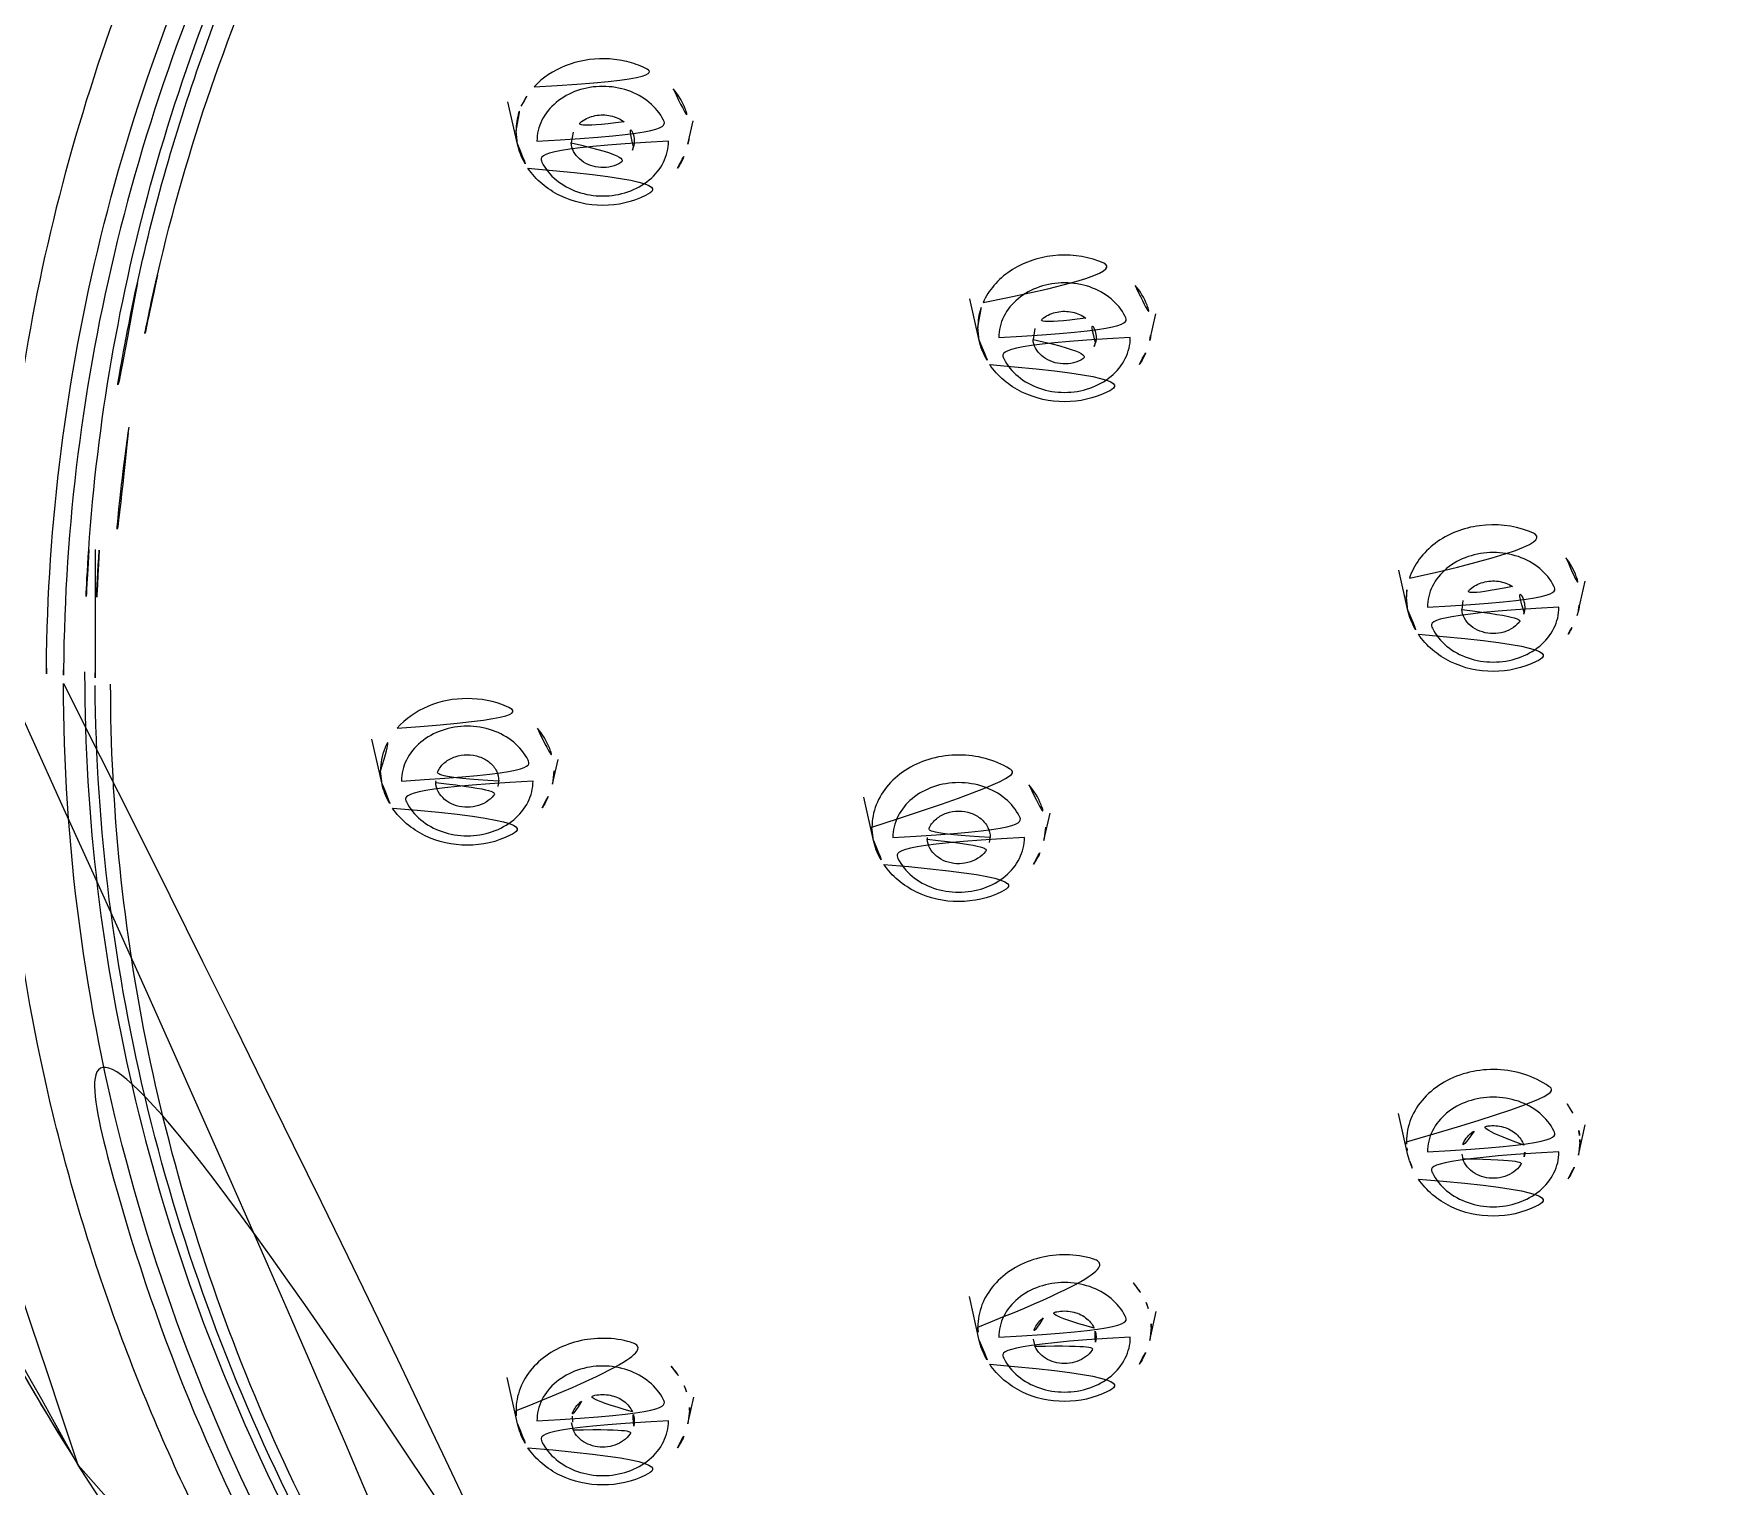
# Model space of a CAD drawing. Extents: x 16296660632 to 16296678915, y -37409619871 to -37409615350.
# Drawn here: x 16296676207.18 to 16296676230.99, y -37409617199.8 to -37409617179.1 of the extents above; entities that cross this region are included whole.
import ezdxf

# ---------------------------------------------------------------- set-up
doc = ezdxf.new("R2010")
doc.units = 0
doc.header["$LTSCALE"] = 10
doc.header["$MEASUREMENT"] = 0
doc.layers.get('0').update_dxf_attribs({"linetype": 'CONTINUOUS'})

msp = doc.modelspace()

# ---------------------------------------------------------------- linework, layer by layer
at = {"ltscale": 0.5}
for p, q in [((16296676214.07934, -37409617180.680344), (16296676213.94281, -37409617180.074883)), ((16296676214.07934, -37409617180.680344), (16296676214.05814, -37409617180.490639)), ((16296676216.506941, -37409617180.680344), (16296676216.58252, -37409617180.345177)), ((16296676214.870319, -37409617180.508369), (16296676214.84392, -37409617180.658684)), ((16296676215.716, -37409617180.764717), (16296676215.732121, -37409617180.717216)), ((16296676215.728451, -37409617180.716278), (16296676215.716009, -37409617180.764717)), ((16296676220.65719, -37409617183.477051), (16296676220.52331, -37409617182.883369)), ((16296676223.084789, -37409617183.477043), (16296676223.17108, -37409617183.094383)), ((16296676220.65719, -37409617183.477051), (16296676220.635981, -37409617183.287338)), ((16296676221.44817, -37409617183.305069), (16296676221.42214, -37409617183.460007)), ((16296676222.30669, -37409617183.50782), (16296676222.29385, -37409617183.561417)), ((16296676222.29385, -37409617183.561417), (16296676222.31126, -37409617183.508911)), ((16296676208.53421, -37409617184.790581), (16296676208.546009, -37409617184.707458)), ((16296676208.063299, -37409617186.452042), (16296676208.063299, -37409617188.209297)), ((16296676226.76284, -37409617187.317627), (16296676226.633659, -37409617186.744797)), ((16296676229.190439, -37409617187.317627), (16296676229.284491, -37409617186.900574)), ((16296676226.76284, -37409617187.317627), (16296676226.74164, -37409617187.12793)), ((16296676227.542, -37409617187.176826), (16296676227.528219, -37409617187.304527)), ((16296676228.417259, -37409617187.34436), (16296676228.41131, -37409617187.370842)), ((16296676228.41131, -37409617187.370842), (16296676228.418171, -37409617187.344559)), ((16296676229.190439, -37409617187.317627), (16296676229.169559, -37409617187.394051)), ((16296676207.9133, -37409617188.192673), (16296676207.913321, -37409617188.223221)), ((16296676212.1495, -37409617189.791901), (16296676212.005341, -37409617189.152588)), ((16296676214.577101, -37409617189.791901), (16296676214.656561, -37409617189.439552)), ((16296676212.1495, -37409617189.791901), (16296676212.1283, -37409617189.602203)), ((16296676212.9133, -37409617189.748047), (16296676212.91424, -37409617189.767807)), ((16296676213.80302, -37409617189.826538), (16296676213.813299, -37409617189.748138)), ((16296676214.59831, -37409617189.602203), (16296676214.577101, -37409617189.791901)), ((16296676219.1495, -37409617190.595451), (16296676219.01041, -37409617189.978622)), ((16296676221.577101, -37409617190.595444), (16296676221.66501, -37409617190.20562)), ((16296676219.1495, -37409617190.595451), (16296676219.1283, -37409617190.405739)), ((16296676221.59831, -37409617190.405739), (16296676221.577101, -37409617190.595444)), ((16296676219.913309, -37409617190.55159), (16296676219.91464, -37409617190.576286)), ((16296676220.804199, -37409617190.625267), (16296676220.813299, -37409617190.551689)), ((16296676226.76284, -37409617195.074562), (16296676226.62986, -37409617194.484871)), ((16296676229.190439, -37409617195.074562), (16296676229.28788, -37409617194.642448)), ((16296676229.211651, -37409617194.884857), (16296676229.190439, -37409617195.074562)), ((16296676226.78372, -37409617195.150963), (16296676226.76284, -37409617195.074562)), ((16296676227.52862, -37409617195.062424), (16296676227.541941, -37409617195.12767)), ((16296676220.65719, -37409617197.713852), (16296676220.51615, -37409617197.088387)), ((16296676223.084789, -37409617197.713837), (16296676223.1772, -37409617197.304047)), ((16296676223.105989, -37409617197.524139), (16296676223.084789, -37409617197.713837)), ((16296676221.4223, -37409617197.696701), (16296676221.44809, -37409617197.798126)), ((16296676214.07934, -37409617198.90345), (16296676213.93054, -37409617198.243591)), ((16296676216.506941, -37409617198.90345), (16296676216.592621, -37409617198.523483)), ((16296676214.858459, -37409617198.792519), (16296676214.86376, -37409617198.880363)), ((16296676216.528139, -37409617198.713753), (16296676216.506941, -37409617198.90345)), ((16296676214.844061, -37409617198.881554), (16296676214.870239, -37409617198.987732))]:
    msp.add_line(p, q, dxfattribs=at)
for centre, radius, start, end in [((16296676215.66309, -37409617180.48999), 0.865056, 347.288199, 359.9567239), ((16296676234.594709, -37409617188.457176), 26.317201, 167.0205449, 171.8086805), ((16296676234.135201, -37409617188.225708), 26.072449, 167.6553946, 176.1166041), ((16296676222.24094, -37409617183.28669), 0.865056, 347.288199, 359.9567239), ((16296676234.09281, -37409617188.374619), 25.808672, 172.0175235, 179.9890717), ((16296676233.772619, -37409617188.194099), 25.859317, 176.1306269, 179.9969401), ((16296676233.92943, -37409617188.210518), 25.866124, 176.1192357, 179.9973772), ((16296676228.346661, -37409617187.127289), 0.864986, 347.287298, 359.9571611), ((16296676233.59683, -37409617188.358887), 26.227226, 179.5230835, 180), ((16296676233.66914, -37409617188.358887), 26.055836, 179.5724805, 180), ((16296676233.912701, -37409617188.209297), 25.849396, 180, 180.3982308), ((16296676228.3351, -37409617194.887703), 0.876732, 6.0528565, 17.8642432), ((16296676227.59972, -37409617194.884781), 0.858089, 180.0048085, 185.9992245), ((16296676227.609011, -37409617194.883629), 0.867442, 186.0110995, 192.7153807), ((16296676228.353559, -37409617194.884933), 0.858089, 0.0048085, 5.9992245), ((16296676221.50104, -37409617197.523491), 0.865056, 180.0432761, 192.7122275), ((16296676222.24625, -37409617197.524307), 0.859744, 0.0118026, 7.9921823), ((16296676214.923189, -37409617198.713097), 0.865056, 180.0432761, 192.7122275), ((16296676215.6684, -37409617198.713921), 0.859744, 0.0118026, 7.9921823)]:
    msp.add_arc(centre, radius, start, end, dxfattribs=at)
for points, knots in [([(16296676202.86375, -37409617182.982353), (16296676202.855801, -37409617181.531189), (16296676203.053761, -37409617178.614891), (16296676203.986851, -37409617174.313812), (16296676205.54063, -37409617170.143913), (16296676208.427919, -37409617164.800774), (16296676213.495041, -37409617158.758499), (16296676218.64402, -37409617155.025009), (16296676221.43642, -37409617153.434769)], [0, 0, 0, 0, 0.119138076, 0.238960869, 0.36013133, 0.483215396, 0.736183404, 1, 1, 1, 1]), ([(16296676202.908369, -37409617182.982933), (16296676202.908369, -37409617181.544609), (16296676203.121269, -37409617178.654137), (16296676204.072149, -37409617174.392937), (16296676205.640841, -37409617170.261452), (16296676208.54664, -37409617164.962227), (16296676213.636101, -37409617158.968842), (16296676218.794201, -37409617155.272903), (16296676221.591999, -37409617153.69886)], [0, 0, 0, 0, 0.118642455, 0.238062613, 0.358949549, 0.48192182, 0.735201088, 1, 1, 1, 1]), ([(16296676237.96497, -37409617156.541893), (16296676235.80192, -37409617156.892929), (16296676231.55827, -37409617157.898979), (16296676225.558359, -37409617160.306122), (16296676220.13382, -37409617163.535683), (16296676215.445761, -37409617167.496277), (16296676211.634781, -37409617172.076401), (16296676208.8197, -37409617177.145576), (16296676207.09164, -37409617182.550636), (16296676206.702221, -37409617186.283577), (16296676206.702221, -37409617188.132652)], [0, 0, 0, 0, 0.136203862, 0.269935676, 0.400346432, 0.52691745, 0.649567624, 0.768672492, 0.885070792, 1, 1, 1, 1]), ([(16296676207.37051, -37409617188.140663), (16296676207.38768, -37409617186.07782), (16296676207.917589, -37409617181.906067), (16296676210.154881, -37409617175.941498), (16296676213.736549, -37409617170.468239), (16296676218.514009, -37409617165.695297), (16296676224.2983, -37409617161.793961), (16296676230.86879, -37409617158.903801), (16296676237.978769, -37409617157.127457), (16296676245.363279, -37409617156.528229), (16296676252.747761, -37409617157.127449), (16296676259.857679, -37409617158.903763), (16296676266.428089, -37409617161.793854), (16296676272.212339, -37409617165.695084), (16296676276.989799, -37409617170.467934), (16296676280.571541, -37409617175.941116), (16296676282.808929, -37409617181.905701), (16296676283.338909, -37409617186.077477), (16296676283.356091, -37409617188.14035)], [0, 0, 0, 0, 0.056786236, 0.114515232, 0.173930077, 0.235460743, 0.29919542, 0.364895673, 0.432059396, 0.500001234, 0.567942837, 0.635105872, 0.700805174, 0.764538933, 0.826068993, 0.885483689, 0.943212958, 1, 1, 1, 1]), ([(16296676283.112579, -37409617188.164673), (16296676283.0973, -37409617186.114166), (16296676282.573919, -37409617181.967018), (16296676280.35409, -37409617176.036781), (16296676276.796921, -37409617170.594566), (16296676272.05015, -37409617165.848427), (16296676266.30171, -37409617161.968811), (16296676259.771099, -37409617159.094673), (16296676252.703739, -37409617157.328133), (16296676245.363251, -37409617156.732208), (16296676238.022779, -37409617157.328163), (16296676230.95549, -37409617159.094673), (16296676224.424971, -37409617161.968781), (16296676218.6766, -37409617165.84832), (16296676213.92985, -37409617170.594391), (16296676210.372629, -37409617176.036552), (16296676208.15274, -37409617181.966797), (16296676207.62933, -37409617186.113983), (16296676207.614031, -37409617188.164513)], [0, 0, 0, 0, 0.056786756, 0.114514246, 0.173926764, 0.235455537, 0.299189585, 0.364890721, 0.432056613, 0.500001345, 0.567945833, 0.635111014, 0.700811163, 0.764544253, 0.826072378, 0.885484714, 0.943212453, 1, 1, 1, 1]), ([(16296676207.97225, -37409617186.449142), (16296676208.09432, -37409617184.643204), (16296676208.726151, -37409617181.015938), (16296676210.785891, -37409617175.833633), (16296676213.891371, -37409617171.033852), (16296676217.94347, -37409617166.762672), (16296676222.815769, -37409617163.144051), (16296676228.36087, -37409617160.283089), (16296676234.410641, -37409617158.262512), (16296676238.64419, -37409617157.517967), (16296676240.789761, -37409617157.298424)], [0, 0, 0, 0, 0.114111469, 0.230150155, 0.34931773, 0.472314203, 0.599349345, 0.730149057, 0.864030476, 1, 1, 1, 1]), ([(16296676208.949909, -37409617182.546257), (16296676209.36585, -37409617180.744057), (16296676210.284491, -37409617178.080177), (16296676212.03031, -37409617174.75943), (16296676214.146231, -37409617171.532272), (16296676217.43638, -37409617167.818466), (16296676222.214069, -37409617164.049751), (16296676227.705709, -37409617161.04277), (16296676233.739429, -37409617158.88752), (16296676240.12978, -37409617157.647438), (16296676246.680571, -37409617157.359444), (16296676253.191, -37409617158.031967), (16296676259.46142, -37409617159.645233), (16296676265.29921, -37409617162.151283), (16296676270.524151, -37409617165.476112), (16296676274.972969, -37409617169.521118), (16296676278.503691, -37409617174.166451), (16296676280.99889, -37409617179.267403), (16296676281.92116, -37409617182.896217), (16296676282.181589, -37409617184.714279)], [0, 0, 0, 0, 0.057027706, 0.086079982, 0.115549992, 0.175835778, 0.238110611, 0.302278569, 0.368027945, 0.434879291, 0.502242019, 0.569475352, 0.635951039, 0.701115807, 0.764550941, 0.82602715, 0.885548099, 0.943372231, 1, 1, 1, 1]), ([(16296676208.66556, -37409617182.651649), (16296676208.92029, -37409617181.485931), (16296676209.593639, -37409617179.170677), (16296676211.0632, -37409617175.837547), (16296676212.97858, -37409617172.66655), (16296676216.12051, -37409617168.673508), (16296676221.051649, -37409617164.304138), (16296676225.699329, -37409617161.720863), (16296676228.16717, -37409617160.653488)], [0, 0, 0, 0, 0.117427827, 0.23645189, 0.357531555, 0.481006703, 0.735392401, 1, 1, 1, 1]), ([(16296676214.316999, -37409617179.860786), (16296676214.438259, -37409617179.730461), (16296676214.757509, -37409617179.523369), (16296676215.22423, -37409617179.442917), (16296676215.601601, -37409617179.485672), (16296676215.95159, -37409617179.596626), (16296676216.182671, -37409617179.758629), (16296676216.29788, -37409617179.892776)], [0, 0, 0, 0, 0.243063502, 0.500530753, 0.630674397, 0.758555613, 1, 1, 1, 1]), ([(16296676214.13262, -37409617180.138992), (16296676214.14357, -37409617180.113937), (16296676214.192841, -37409617180.013771), (16296676214.25964, -37409617179.922447), (16296676214.316999, -37409617179.860786)], [0, 0, 0, 0, 0.245093836, 1, 1, 1, 1]), ([(16296676214.3559, -37409617180.636589), (16296676214.3559, -37409617180.534233), (16296676214.40844, -37409617180.320976), (16296676214.62298, -37409617180.062851), (16296676214.93309, -37409617179.894814), (16296676215.29311, -37409617179.836678), (16296676215.653139, -37409617179.894791), (16296676215.96327, -37409617180.06282), (16296676216.17783, -37409617180.320953), (16296676216.230379, -37409617180.534233), (16296676216.230379, -37409617180.636589)], [0, 0, 0, 0, 0.114312006, 0.235129985, 0.364650407, 0.499988885, 0.63532732, 0.764854047, 0.885682873, 1, 1, 1, 1]), ([(16296676216.29788, -37409617179.892776), (16296676216.3699, -37409617179.976631), (16296676216.48637, -37409617180.165398), (16296676216.528151, -37409617180.384171), (16296676216.528151, -37409617180.490639)], [0, 0, 0, 0, 0.50936431, 1, 1, 1, 1]), ([(16296676214.05814, -37409617180.490639), (16296676214.05814, -37409617180.400833), (16296676214.077641, -37409617180.279427), (16296676214.120399, -37409617180.166924), (16296676214.13262, -37409617180.138992)], [0, 0, 0, 0, 0.746546041, 1, 1, 1, 1]), ([(16296676215.598339, -37409617180.361313), (16296676215.54253, -37409617180.31842), (16296676215.406139, -37409617180.258614), (16296676215.186859, -37409617180.257767), (16296676214.98855, -37409617180.34005), (16296676214.8965, -37409617180.448982), (16296676214.870319, -37409617180.508369)], [0, 0, 0, 0, 0.252454524, 0.514282014, 0.767261726, 1, 1, 1, 1]), ([(16296676215.73245, -37409617180.717293), (16296676215.748871, -37409617180.654999), (16296676215.74144, -37409617180.512283), (16296676215.652491, -37409617180.402924), (16296676215.598339, -37409617180.361313)], [0, 0, 0, 0, 0.485402091, 1, 1, 1, 1]), ([(16296676214.07934, -37409617180.680344), (16296676214.099831, -37409617180.77121), (16296676214.145559, -37409617180.889572), (16296676214.210739, -37409617180.99585), (16296676214.22839, -37409617181.021919)], [0, 0, 0, 0, 0.747376417, 1, 1, 1, 1]), ([(16296676216.230379, -37409617180.636589), (16296676216.230379, -37409617180.738937), (16296676216.177839, -37409617180.952202), (16296676215.963301, -37409617181.210327), (16296676215.653191, -37409617181.378357), (16296676215.293171, -37409617181.436501), (16296676214.933149, -37409617181.378387), (16296676214.623011, -37409617181.21035), (16296676214.408449, -37409617180.952217), (16296676214.3559, -37409617180.738953), (16296676214.3559, -37409617180.636589)], [0, 0, 0, 0, 0.114312006, 0.235129985, 0.364650407, 0.499988885, 0.63532732, 0.764854047, 0.885682873, 1, 1, 1, 1]), ([(16296676214.843929, -37409617180.658684), (16296676214.846939, -37409617180.701523), (16296676214.872181, -37409617180.788887), (16296676214.98922, -37409617180.936943), (16296676215.181311, -37409617181.016113), (16296676215.38117, -37409617181.010902), (16296676215.56605, -37409617180.954323), (16296676215.679581, -37409617180.848022), (16296676215.716, -37409617180.764717)], [0, 0, 0, 0, 0.113901522, 0.23357608, 0.491067145, 0.626318698, 0.758861163, 1, 1, 1, 1]), ([(16296676216.35961, -37409617181.019363), (16296676216.377041, -37409617180.993446), (16296676216.44141, -37409617180.887894), (16296676216.48662, -37409617180.77047), (16296676216.506941, -37409617180.680344)], [0, 0, 0, 0, 0.252596276, 1, 1, 1, 1]), ([(16296676214.22839, -37409617181.021919), (16296676214.340481, -37409617181.187508), (16296676214.672359, -37409617181.461723), (16296676215.29488, -37409617181.596443), (16296676215.917009, -37409617181.460274), (16296676216.24806, -37409617181.185211), (16296676216.35961, -37409617181.019363)], [0, 0, 0, 0, 0.244705046, 0.500077808, 0.755397943, 1, 1, 1, 1]), ([(16296676220.710461, -37409617182.935692), (16296676220.749359, -37409617182.846718), (16296676220.858829, -37409617182.676208), (16296676221.09219, -37409617182.473183), (16296676221.38092, -37409617182.329979), (16296676221.810141, -37409617182.231728), (16296676222.362961, -37409617182.289574), (16296676222.74085, -37409617182.532433), (16296676222.875731, -37409617182.689484)], [0, 0, 0, 0, 0.115158324, 0.236123436, 0.362719445, 0.493393176, 0.754498787, 1, 1, 1, 1]), ([(16296676220.93375, -37409617183.433289), (16296676220.93375, -37409617183.33094), (16296676220.98629, -37409617183.117683), (16296676221.20083, -37409617182.85955), (16296676221.510941, -37409617182.691513), (16296676221.87096, -37409617182.633377), (16296676222.230989, -37409617182.69149), (16296676222.541121, -37409617182.859528), (16296676222.75568, -37409617183.117653), (16296676222.808229, -37409617183.330933), (16296676222.808229, -37409617183.433289)], [0, 0, 0, 0, 0.114312006, 0.235129985, 0.364650407, 0.499988885, 0.63532732, 0.764854047, 0.885682873, 1, 1, 1, 1]), ([(16296676222.875731, -37409617182.689484), (16296676222.94775, -37409617182.773331), (16296676223.06422, -37409617182.962097), (16296676223.106001, -37409617183.18087), (16296676223.106001, -37409617183.287338)], [0, 0, 0, 0, 0.50936431, 1, 1, 1, 1]), ([(16296676220.635981, -37409617183.287338), (16296676220.635981, -37409617183.197533), (16296676220.655491, -37409617183.076134), (16296676220.69825, -37409617182.963631), (16296676220.710461, -37409617182.935692)], [0, 0, 0, 0, 0.746546041, 1, 1, 1, 1]), ([(16296676222.176189, -37409617183.15802), (16296676222.12038, -37409617183.11512), (16296676221.98399, -37409617183.055313), (16296676221.764709, -37409617183.054466), (16296676221.566389, -37409617183.136757), (16296676221.47434, -37409617183.245689), (16296676221.44817, -37409617183.305069)], [0, 0, 0, 0, 0.252454557, 0.514282185, 0.767261674, 1, 1, 1, 1]), ([(16296676222.311581, -37409617183.508972), (16296676222.32682, -37409617183.44722), (16296676222.317659, -37409617183.306648), (16296676222.229679, -37409617183.19912), (16296676222.176189, -37409617183.15802)], [0, 0, 0, 0, 0.485304199, 1, 1, 1, 1]), ([(16296676220.65719, -37409617183.477051), (16296676220.677679, -37409617183.567909), (16296676220.72341, -37409617183.686272), (16296676220.788589, -37409617183.792549), (16296676220.80624, -37409617183.818619)], [0, 0, 0, 0, 0.747376417, 1, 1, 1, 1]), ([(16296676222.808229, -37409617183.433289), (16296676222.808229, -37409617183.535637), (16296676222.75569, -37409617183.748901), (16296676222.541149, -37409617184.007027), (16296676222.231039, -37409617184.175072), (16296676221.871019, -37409617184.2332), (16296676221.51099, -37409617184.175087), (16296676221.200859, -37409617184.00705), (16296676220.9863, -37409617183.748917), (16296676220.93375, -37409617183.535637), (16296676220.93375, -37409617183.433289)], [0, 0, 0, 0, 0.114312006, 0.235129985, 0.364650407, 0.499988885, 0.63532732, 0.764854047, 0.885682873, 1, 1, 1, 1]), ([(16296676221.42214, -37409617183.460007), (16296676221.425791, -37409617183.502663), (16296676221.452129, -37409617183.589378), (16296676221.57032, -37409617183.735657), (16296676221.762051, -37409617183.813263), (16296676221.961081, -37409617183.807213), (16296676222.14488, -37409617183.750252), (16296676222.257601, -37409617183.644333), (16296676222.29385, -37409617183.561417)], [0, 0, 0, 0, 0.113962513, 0.233789185, 0.491444683, 0.626615693, 0.759029347, 1, 1, 1, 1]), ([(16296676222.93746, -37409617183.816063), (16296676222.954889, -37409617183.790161), (16296676223.01926, -37409617183.684593), (16296676223.06447, -37409617183.567169), (16296676223.084789, -37409617183.477043)], [0, 0, 0, 0, 0.252596276, 1, 1, 1, 1]), ([(16296676220.80624, -37409617183.818619), (16296676220.918329, -37409617183.984207), (16296676221.2502, -37409617184.25843), (16296676221.872721, -37409617184.393143), (16296676222.49486, -37409617184.256973), (16296676222.825911, -37409617183.981911), (16296676222.93746, -37409617183.816063)], [0, 0, 0, 0, 0.244705046, 0.500077808, 0.755397943, 1, 1, 1, 1]), ([(16296676207.82234, -37409617199.489212), (16296676207.042971, -37409617198.260674), (16296676205.650909, -37409617195.71917), (16296676204.10288, -37409617191.688629), (16296676203.13644, -37409617187.52832), (16296676202.889681, -37409617184.70327), (16296676202.867121, -37409617183.295464)], [0, 0, 0, 0, 0.254682773, 0.505539072, 0.75352755, 1, 1, 1, 1]), ([(16296676226.78372, -37409617186.861816), (16296676226.814871, -37409617186.765022), (16296676226.91379, -37409617186.576439), (16296676227.145639, -37409617186.348267), (16296676227.44367, -37409617186.184799), (16296676227.895281, -37409617186.06974), (16296676228.48226, -37409617186.127907), (16296676228.87818, -37409617186.39595), (16296676229.0124, -37409617186.567963)], [0, 0, 0, 0, 0.114397801, 0.234642426, 0.361094266, 0.492192187, 0.754560201, 1, 1, 1, 1]), ([(16296676227.0394, -37409617187.27388), (16296676227.0394, -37409617187.171532), (16296676227.09194, -37409617186.958267), (16296676227.30648, -37409617186.700142), (16296676227.61659, -37409617186.532097), (16296676227.97661, -37409617186.473969), (16296676228.336639, -37409617186.532082), (16296676228.64677, -37409617186.700119), (16296676228.86133, -37409617186.958237), (16296676228.913879, -37409617187.171516), (16296676228.913879, -37409617187.27388)], [0, 0, 0, 0, 0.114312006, 0.235129985, 0.364650407, 0.499988885, 0.63532732, 0.764854047, 0.885682873, 1, 1, 1, 1]), ([(16296676229.0124, -37409617186.567963), (16296676229.075211, -37409617186.648453), (16296676229.175911, -37409617186.826797), (16296676229.211651, -37409617187.029129), (16296676229.211651, -37409617187.12793)], [0, 0, 0, 0, 0.508208948, 1, 1, 1, 1]), ([(16296676228.251869, -37409617186.977509), (16296676228.192011, -37409617186.93898), (16296676228.05105, -37409617186.889381), (16296676227.83239, -37409617186.903816), (16296676227.64233, -37409617187.000221), (16296676227.561769, -37409617187.116051), (16296676227.542, -37409617187.176826)], [0, 0, 0, 0, 0.256364364, 0.519021211, 0.769861172, 1, 1, 1, 1]), ([(16296676228.41847, -37409617187.344612), (16296676228.43363, -37409617187.278214), (16296676228.417431, -37409617187.125847), (16296676228.313311, -37409617187.017067), (16296676228.251869, -37409617186.977509)], [0, 0, 0, 0, 0.482415455, 1, 1, 1, 1]), ([(16296676226.76284, -37409617187.317627), (16296676226.783331, -37409617187.408501), (16296676226.82906, -37409617187.526863), (16296676226.894251, -37409617187.633141), (16296676226.91189, -37409617187.65921)], [0, 0, 0, 0, 0.747376417, 1, 1, 1, 1]), ([(16296676228.913879, -37409617187.27388), (16296676228.913879, -37409617187.376228), (16296676228.86134, -37409617187.589493), (16296676228.646799, -37409617187.847618), (16296676228.336691, -37409617188.015663), (16296676227.976669, -37409617188.073792), (16296676227.61664, -37409617188.015678), (16296676227.306511, -37409617187.847641), (16296676227.091949, -37409617187.589523), (16296676227.0394, -37409617187.376244), (16296676227.0394, -37409617187.27388)], [0, 0, 0, 0, 0.114312006, 0.235129985, 0.364650407, 0.499988885, 0.63532732, 0.764854047, 0.885682873, 1, 1, 1, 1]), ([(16296676227.528179, -37409617187.304527), (16296676227.53245, -37409617187.348412), (16296676227.56131, -37409617187.437462), (16296676227.68766, -37409617187.585098), (16296676227.936251, -37409617187.676811), (16296676228.195641, -37409617187.621933), (16296676228.349621, -37409617187.49707), (16296676228.39748, -37409617187.413803), (16296676228.41131, -37409617187.370842)], [0, 0, 0, 0, 0.114393609, 0.234960794, 0.494170338, 0.75817928, 0.882872606, 1, 1, 1, 1]), ([(16296676226.91189, -37409617187.65921), (16296676227.023979, -37409617187.824799), (16296676227.35585, -37409617188.099007), (16296676227.97838, -37409617188.233727), (16296676228.60051, -37409617188.097557), (16296676228.931561, -37409617187.822502), (16296676229.04311, -37409617187.656647)], [0, 0, 0, 0, 0.244705046, 0.500077808, 0.755397943, 1, 1, 1, 1]), ([(16296676206.702221, -37409617188.133232), (16296676206.702221, -37409617190.271042), (16296676207.09436, -37409617193.507294), (16296676208.360291, -37409617197.639549), (16296676210.133101, -37409617201.694107), (16296676213.26622, -37409617206.456711), (16296676216.53685, -37409617209.682571), (16296676218.335979, -37409617211.147057)], [0, 0, 0, 0, 0.240920034, 0.362871537, 0.48629109, 0.738568803, 1, 1, 1, 1]), ([(16296676207.913321, -37409617188.223221), (16296676207.91573, -37409617190.263733), (16296676208.412371, -37409617194.393333), (16296676210.591999, -37409617200.304512), (16296676214.109831, -37409617205.732529), (16296676218.81838, -37409617210.468391), (16296676224.52981, -37409617214.340759), (16296676231.024981, -37409617217.210136), (16296676238.05582, -37409617218.974319), (16296676242.92119, -37409617219.370262), (16296676245.3633, -37409617219.370262)], [0, 0, 0, 0, 0.113581492, 0.229014751, 0.347806277, 0.470835636, 0.598292405, 0.729707204, 0.864063889, 1, 1, 1, 1]), ([(16296676207.6133, -37409617188.358871), (16296676207.6133, -37409617190.640167), (16296676208.226021, -37409617195.269493), (16296676210.92075, -37409617201.822403), (16296676215.238541, -37409617207.710121), (16296676218.985809, -37409617210.951691), (16296676221.03546, -37409617212.389709)], [0, 0, 0, 0, 0.239682694, 0.484106272, 0.73694012, 1, 1, 1, 1]), ([(16296676282.66268, -37409617188.388931), (16296676282.64856, -37409617190.421059), (16296676282.132299, -37409617194.53035), (16296676279.93755, -37409617200.405708), (16296676276.42005, -37409617205.795158), (16296676271.72756, -37409617210.492897), (16296676266.04664, -37409617214.331017), (16296676259.594601, -37409617217.173477), (16296676252.613541, -37409617218.920197), (16296676245.363291, -37409617219.509422), (16296676238.113029, -37409617218.920197), (16296676231.131981, -37409617217.17347), (16296676224.679939, -37409617214.331009), (16296676218.999029, -37409617210.492889), (16296676214.306549, -37409617205.795151), (16296676210.789061, -37409617200.405701), (16296676208.594299, -37409617194.53035), (16296676208.078051, -37409617190.421059), (16296676208.063931, -37409617188.388931)], [0, 0, 0, 0, 0.056902678, 0.114722, 0.174187281, 0.23572481, 0.299427372, 0.365065973, 0.432148662, 0.500000175, 0.567851674, 0.634934326, 0.70057287, 0.764275364, 0.825812828, 0.885278051, 0.943097335, 1, 1, 1, 1]), ([(16296676237.59791, -37409617218.553917), (16296676235.559311, -37409617218.190407), (16296676231.564819, -37409617217.18116), (16296676225.928181, -37409617214.83226), (16296676220.84157, -37409617211.721863), (16296676216.45277, -37409617207.935333), (16296676212.88986, -37409617203.577103), (16296676210.260599, -37409617198.768494), (16296676208.6474, -37409617193.650589), (16296676208.28414, -37409617190.119308), (16296676208.28414, -37409617188.369621)], [0, 0, 0, 0, 0.136191565, 0.269852296, 0.400171052, 0.526672075, 0.649292752, 0.768430235, 0.884925007, 1, 1, 1, 1]), ([(16296676212.364161, -37409617188.997864), (16296676212.482109, -37409617188.862762), (16296676212.799391, -37409617188.644981), (16296676213.3633, -37409617188.537483), (16296676213.92721, -37409617188.644981), (16296676214.244499, -37409617188.862762), (16296676214.36244, -37409617188.997864)], [0, 0, 0, 0, 0.242394217, 0.500000012, 0.7576058, 1, 1, 1, 1]), ([(16296676212.42606, -37409617189.748138), (16296676212.42606, -37409617189.64579), (16296676212.478609, -37409617189.432533), (16296676212.69314, -37409617189.1744), (16296676213.00325, -37409617189.006363), (16296676213.36327, -37409617188.948227), (16296676213.723301, -37409617189.006348), (16296676214.03343, -37409617189.174377), (16296676214.247999, -37409617189.43251), (16296676214.300541, -37409617189.645782), (16296676214.300541, -37409617189.748138)], [0, 0, 0, 0, 0.114312006, 0.235129985, 0.364650407, 0.499988885, 0.63532732, 0.764854047, 0.885682873, 1, 1, 1, 1]), ([(16296676214.36244, -37409617188.997864), (16296676214.43611, -37409617189.082237), (16296676214.555429, -37409617189.272743), (16296676214.59831, -37409617189.494377), (16296676214.59831, -37409617189.602203)], [0, 0, 0, 0, 0.50956957, 1, 1, 1, 1]), ([(16296676212.1283, -37409617189.602203), (16296676212.1283, -37409617189.494377), (16296676212.171181, -37409617189.272743), (16296676212.290501, -37409617189.082237), (16296676212.364161, -37409617188.997864)], [0, 0, 0, 0, 0.49043042, 1, 1, 1, 1]), ([(16296676213.813299, -37409617189.748138), (16296676213.81316, -37409617189.699013), (16296676213.788139, -37409617189.596626), (16296676213.685089, -37409617189.472687), (16296676213.53623, -37409617189.392021), (16296676213.36339, -37409617189.364098), (16296676213.190531, -37409617189.391968), (16296676213.04163, -37409617189.472603), (16296676212.93852, -37409617189.596527), (16296676212.91346, -37409617189.698914), (16296676212.9133, -37409617189.748047)], [0, 0, 0, 0, 0.114295998, 0.235123799, 0.36463645, 0.499974966, 0.635314709, 0.764842808, 0.885694434, 1, 1, 1, 1]), ([(16296676219.1283, -37409617190.405739), (16296676219.1283, -37409617190.297943), (16296676219.171341, -37409617190.076111), (16296676219.35424, -37409617189.78376), (16296676219.6339, -37409617189.555382), (16296676220.09749, -37409617189.36129), (16296676220.6292, -37409617189.36142), (16296676221.09255, -37409617189.555183), (16296676221.28451, -37409617189.712143), (16296676221.36244, -37409617189.801407)], [0, 0, 0, 0, 0.112231172, 0.228842192, 0.352211048, 0.481986312, 0.746855896, 0.876631153, 1, 1, 1, 1]), ([(16296676214.300541, -37409617189.748138), (16296676214.300541, -37409617189.850487), (16296676214.247999, -37409617190.063751), (16296676214.033461, -37409617190.321877), (16296676213.72336, -37409617190.489922), (16296676213.36334, -37409617190.54805), (16296676213.003309, -37409617190.489937), (16296676212.69318, -37409617190.321907), (16296676212.478609, -37409617190.063766), (16296676212.42606, -37409617189.850487), (16296676212.42606, -37409617189.748138)], [0, 0, 0, 0, 0.114312006, 0.235129985, 0.364650407, 0.499988885, 0.63532732, 0.764854047, 0.885682873, 1, 1, 1, 1]), ([(16296676212.91394, -37409617189.76783), (16296676212.91684, -37409617189.812973), (16296676212.94372, -37409617189.905327), (16296676213.03775, -37409617190.018372), (16296676213.17149, -37409617190.095718), (16296676213.3771, -37409617190.140694), (16296676213.594021, -37409617190.092331), (16296676213.747219, -37409617189.959007), (16296676213.791759, -37409617189.871269), (16296676213.803261, -37409617189.826576)], [0, 0, 0, 0, 0.114129549, 0.234360721, 0.362553651, 0.496569236, 0.759815944, 0.883567811, 1, 1, 1, 1]), ([(16296676219.42606, -37409617190.551689), (16296676219.42606, -37409617190.449341), (16296676219.478609, -37409617190.236076), (16296676219.69314, -37409617189.977951), (16296676220.00325, -37409617189.809914), (16296676220.36327, -37409617189.751778), (16296676220.723301, -37409617189.809891), (16296676221.03343, -37409617189.977928), (16296676221.247999, -37409617190.236053), (16296676221.300541, -37409617190.449333), (16296676221.300541, -37409617190.551689)], [0, 0, 0, 0, 0.114312006, 0.235129985, 0.364650407, 0.499988885, 0.63532732, 0.764854047, 0.885682873, 1, 1, 1, 1]), ([(16296676212.1495, -37409617189.791901), (16296676212.169991, -37409617189.882759), (16296676212.215731, -37409617190.001122), (16296676212.28091, -37409617190.107399), (16296676212.298559, -37409617190.133469)], [0, 0, 0, 0, 0.747376417, 1, 1, 1, 1]), ([(16296676214.429779, -37409617190.13092), (16296676214.447201, -37409617190.105011), (16296676214.51158, -37409617189.999443), (16296676214.55678, -37409617189.882019), (16296676214.577101, -37409617189.791901)], [0, 0, 0, 0, 0.252596276, 1, 1, 1, 1]), ([(16296676221.36244, -37409617189.801407), (16296676221.43611, -37409617189.885788), (16296676221.555429, -37409617190.076286), (16296676221.59831, -37409617190.297943), (16296676221.59831, -37409617190.405739)], [0, 0, 0, 0, 0.50956957, 1, 1, 1, 1]), ([(16296676212.298559, -37409617190.133469), (16296676212.410641, -37409617190.299057), (16296676212.742519, -37409617190.57328), (16296676213.36504, -37409617190.707977), (16296676213.987169, -37409617190.571823), (16296676214.31822, -37409617190.296768), (16296676214.429779, -37409617190.13092)], [0, 0, 0, 0, 0.244705046, 0.500077808, 0.755397943, 1, 1, 1, 1]), ([(16296676220.813299, -37409617190.551689), (16296676220.81316, -37409617190.502563), (16296676220.788139, -37409617190.400177), (16296676220.685089, -37409617190.276237), (16296676220.53623, -37409617190.195557), (16296676220.36339, -37409617190.167641), (16296676220.190531, -37409617190.195518), (16296676220.04163, -37409617190.276154), (16296676219.93853, -37409617190.400078), (16296676219.91346, -37409617190.502457), (16296676219.913309, -37409617190.55159)], [0, 0, 0, 0, 0.114295993, 0.235123781, 0.364636432, 0.499974965, 0.635314727, 0.764842822, 0.885694441, 1, 1, 1, 1]), ([(16296676220.91754, -37409617212.572258), (16296676218.84919, -37409617211.125076), (16296676215.067341, -37409617207.861397), (16296676210.70882, -37409617201.929604), (16296676207.988251, -37409617195.325142), (16296676207.3696, -37409617190.658478), (16296676207.3696, -37409617188.358871)], [0, 0, 0, 0, 0.263083951, 0.515925662, 0.76033865, 1, 1, 1, 1]), ([(16296676219.1495, -37409617190.595451), (16296676219.169991, -37409617190.68631), (16296676219.215731, -37409617190.804672), (16296676219.28091, -37409617190.91095), (16296676219.298559, -37409617190.937019)], [0, 0, 0, 0, 0.747376417, 1, 1, 1, 1]), ([(16296676221.300541, -37409617190.551689), (16296676221.300541, -37409617190.654037), (16296676221.247999, -37409617190.867302), (16296676221.033461, -37409617191.125427), (16296676220.72336, -37409617191.293472), (16296676220.36334, -37409617191.351601), (16296676220.003309, -37409617191.293488), (16296676219.69318, -37409617191.12545), (16296676219.478609, -37409617190.867317), (16296676219.42606, -37409617190.654053), (16296676219.42606, -37409617190.551689)], [0, 0, 0, 0, 0.114312006, 0.235129985, 0.364650407, 0.499988885, 0.63532732, 0.764854047, 0.885682873, 1, 1, 1, 1]), ([(16296676219.914301, -37409617190.576317), (16296676219.917931, -37409617190.621468), (16296676219.946301, -37409617190.713547), (16296676220.042061, -37409617190.825447), (16296676220.176941, -37409617190.901314), (16296676220.383039, -37409617190.944031), (16296676220.5993, -37409617190.893433), (16296676220.750549, -37409617190.758308), (16296676220.793671, -37409617190.670082), (16296676220.804461, -37409617190.625313)], [0, 0, 0, 0, 0.11429118, 0.234797185, 0.363257516, 0.49740135, 0.760340633, 0.883788297, 1, 1, 1, 1]), ([(16296676221.429779, -37409617190.934464), (16296676221.447201, -37409617190.908562), (16296676221.51158, -37409617190.802994), (16296676221.55678, -37409617190.68557), (16296676221.577101, -37409617190.595444)], [0, 0, 0, 0, 0.252596276, 1, 1, 1, 1]), ([(16296676219.298559, -37409617190.937019), (16296676219.410641, -37409617191.102608), (16296676219.742519, -37409617191.376831), (16296676220.36504, -37409617191.511543), (16296676220.987169, -37409617191.375366), (16296676221.31822, -37409617191.100311), (16296676221.429779, -37409617190.934464)], [0, 0, 0, 0, 0.244705046, 0.500077808, 0.755397943, 1, 1, 1, 1]), ([(16296676226.741631, -37409617194.884857), (16296676226.741631, -37409617194.773666), (16296676226.787531, -37409617194.544533), (16296676226.981979, -37409617194.245361), (16296676227.27696, -37409617194.015953), (16296676227.640791, -37409617193.877007), (16296676228.037291, -37409617193.840157), (16296676228.42798, -37409617193.908768), (16296676228.774361, -37409617194.076439), (16296676228.958229, -37409617194.250549), (16296676229.02965, -37409617194.347649)], [0, 0, 0, 0, 0.112191214, 0.228985672, 0.352808844, 0.483056417, 0.616776144, 0.749851249, 0.878378993, 1, 1, 1, 1]), ([(16296676227.0394, -37409617195.0308), (16296676227.0394, -37409617194.928452), (16296676227.09194, -37409617194.715187), (16296676227.30648, -37409617194.457062), (16296676227.61659, -37409617194.289017), (16296676227.97661, -37409617194.230888), (16296676228.336639, -37409617194.289009), (16296676228.64677, -37409617194.457039), (16296676228.86133, -37409617194.715172), (16296676228.913879, -37409617194.928436), (16296676228.913879, -37409617195.0308)], [0, 0, 0, 0, 0.114312006, 0.235129985, 0.364650407, 0.499988885, 0.63532732, 0.764854047, 0.885682873, 1, 1, 1, 1]), ([(16296676229.02965, -37409617194.347649), (16296676229.04505, -37409617194.368584), (16296676229.102261, -37409617194.452957), (16296676229.14629, -37409617194.546448), (16296676229.169559, -37409617194.618752)], [0, 0, 0, 0, 0.254870088, 1, 1, 1, 1]), ([(16296676227.704411, -37409617194.732521), (16296676227.647631, -37409617194.768448), (16296676227.550579, -37409617194.864433), (16296676227.52206, -37409617195.000229), (16296676227.528379, -37409617195.062439)], [0, 0, 0, 0, 0.517950835, 1, 1, 1, 1]), ([(16296676228.41131, -37409617194.933838), (16296676228.39164, -37409617194.873322), (16296676228.311649, -37409617194.757927), (16296676228.122761, -37409617194.661369), (16296676227.905069, -37409617194.646057), (16296676227.76438, -37409617194.69458), (16296676227.704411, -37409617194.732521)], [0, 0, 0, 0, 0.230080293, 0.480774516, 0.743404171, 1, 1, 1, 1]), ([(16296676228.913879, -37409617195.0308), (16296676228.913879, -37409617195.133163), (16296676228.86134, -37409617195.346413), (16296676228.646799, -37409617195.604538), (16296676228.336691, -37409617195.772583), (16296676227.976669, -37409617195.830711), (16296676227.61664, -37409617195.772598), (16296676227.306511, -37409617195.604568), (16296676227.091949, -37409617195.346443), (16296676227.0394, -37409617195.133163), (16296676227.0394, -37409617195.0308)], [0, 0, 0, 0, 0.114312006, 0.235129985, 0.364650407, 0.499988885, 0.63532732, 0.764854047, 0.885682873, 1, 1, 1, 1]), ([(16296676227.541941, -37409617195.12767), (16296676227.55526, -37409617195.169098), (16296676227.600639, -37409617195.249489), (16296676227.746469, -37409617195.37249), (16296676227.9949, -37409617195.432793), (16296676228.23867, -37409617195.356392), (16296676228.372881, -37409617195.223267), (16296676228.41013, -37409617195.14003), (16296676228.41934, -37409617195.098007)], [0, 0, 0, 0, 0.116515818, 0.240273249, 0.502652934, 0.762964645, 0.884836745, 1, 1, 1, 1]), ([(16296676229.04311, -37409617195.413582), (16296676229.060539, -37409617195.387672), (16296676229.12491, -37409617195.282097), (16296676229.17012, -37409617195.16468), (16296676229.190439, -37409617195.074562)], [0, 0, 0, 0, 0.252596276, 1, 1, 1, 1]), ([(16296676226.91189, -37409617195.416138), (16296676227.023979, -37409617195.581734), (16296676227.35585, -37409617195.855942), (16296676227.978371, -37409617195.990646), (16296676228.60051, -37409617195.854477), (16296676228.931561, -37409617195.57943), (16296676229.04311, -37409617195.413582)], [0, 0, 0, 0, 0.244705046, 0.500077808, 0.755397943, 1, 1, 1, 1]), ([(16296676207.82233, -37409617199.489189), (16296676207.563419, -37409617199.081047), (16296676206.572451, -37409617197.442169), (16296676205.72373, -37409617195.716873), (16296676205.180969, -37409617194.392082)], [0, 0, 0, 0, 0.252395427, 1, 1, 1, 1]), ([(16296676220.635981, -37409617197.524139), (16296676220.635981, -37409617197.417671), (16296676220.6779, -37409617197.198723), (16296676220.856421, -37409617196.909157), (16296676221.129801, -37409617196.681229), (16296676221.585751, -37409617196.484657), (16296676222.22604, -37409617196.47139), (16296676222.684521, -37409617196.719513), (16296676222.84713, -37409617196.894287)], [0, 0, 0, 0, 0.112447065, 0.22918648, 0.352591311, 0.482396725, 0.747876159, 1, 1, 1, 1]), ([(16296676220.93375, -37409617197.67009), (16296676220.93375, -37409617197.567741), (16296676220.98629, -37409617197.354477), (16296676221.20083, -37409617197.096352), (16296676221.510941, -37409617196.928307), (16296676221.87096, -37409617196.870178), (16296676222.230989, -37409617196.928291), (16296676222.541121, -37409617197.096329), (16296676222.75568, -37409617197.354446), (16296676222.808229, -37409617197.567734), (16296676222.808229, -37409617197.67009)], [0, 0, 0, 0, 0.114312006, 0.235129985, 0.364650407, 0.499988885, 0.63532732, 0.764854047, 0.885682873, 1, 1, 1, 1]), ([(16296676222.84713, -37409617196.894287), (16296676222.86656, -37409617196.915176), (16296676222.93924, -37409617196.999832), (16296676222.99826, -37409617197.096428), (16296676223.031509, -37409617197.172493)], [0, 0, 0, 0, 0.255786852, 1, 1, 1, 1]), ([(16296676221.568569, -37409617197.3927), (16296676221.520769, -37409617197.428818), (16296676221.440809, -37409617197.519997), (16296676221.41732, -37409617197.640587), (16296676221.42223, -37409617197.696701)], [0, 0, 0, 0, 0.515393367, 1, 1, 1, 1]), ([(16296676222.29385, -37409617197.541962), (16296676222.267799, -37409617197.482826), (16296676222.176359, -37409617197.374283), (16296676221.979179, -37409617197.291763), (16296676221.76078, -37409617197.291672), (16296676221.624559, -37409617197.350388), (16296676221.568569, -37409617197.3927)], [0, 0, 0, 0, 0.232656956, 0.485483768, 0.747300243, 1, 1, 1, 1]), ([(16296676222.31292, -37409617197.740677), (16296676222.3242, -37409617197.691811), (16296676222.322889, -37409617197.621094), (16296676222.300671, -37409617197.557564), (16296676222.29385, -37409617197.541962)], [0, 0, 0, 0, 0.746552445, 1, 1, 1, 1]), ([(16296676214.05814, -37409617198.713753), (16296676214.05814, -37409617198.607277), (16296676214.10005, -37409617198.388321), (16296676214.27857, -37409617198.09877), (16296676214.55195, -37409617197.870827), (16296676215.0079, -37409617197.674263), (16296676215.64819, -37409617197.661003), (16296676216.10667, -37409617197.909119), (16296676216.269279, -37409617198.0839)], [0, 0, 0, 0, 0.112447065, 0.22918648, 0.352591311, 0.482396725, 0.747876159, 1, 1, 1, 1]), ([(16296676220.65719, -37409617197.713852), (16296676220.677679, -37409617197.80471), (16296676220.72341, -37409617197.923073), (16296676220.788589, -37409617198.02935), (16296676220.80624, -37409617198.05542)], [0, 0, 0, 0, 0.747376417, 1, 1, 1, 1]), ([(16296676222.808229, -37409617197.67009), (16296676222.808229, -37409617197.772438), (16296676222.75569, -37409617197.985703), (16296676222.541149, -37409617198.243828), (16296676222.231039, -37409617198.411873), (16296676221.871019, -37409617198.470001), (16296676221.51099, -37409617198.411888), (16296676221.200859, -37409617198.243851), (16296676220.9863, -37409617197.985733), (16296676220.93375, -37409617197.772453), (16296676220.93375, -37409617197.67009)], [0, 0, 0, 0, 0.114312006, 0.235129985, 0.364650407, 0.499988885, 0.63532732, 0.764854047, 0.885682873, 1, 1, 1, 1]), ([(16296676221.44809, -37409617197.798126), (16296676221.48271, -37409617197.877373), (16296676221.62434, -37409617198.014908), (16296676221.906321, -37409617198.068649), (16296676222.139759, -37409617197.99057), (16296676222.26749, -37409617197.861053), (16296676222.303579, -37409617197.78112), (16296676222.31292, -37409617197.740677)], [0, 0, 0, 0, 0.239929872, 0.503552445, 0.763237942, 0.884863513, 1, 1, 1, 1]), ([(16296676222.93746, -37409617198.052856), (16296676222.954889, -37409617198.026962), (16296676223.01926, -37409617197.921387), (16296676223.06447, -37409617197.80397), (16296676223.084789, -37409617197.713837)], [0, 0, 0, 0, 0.252596276, 1, 1, 1, 1]), ([(16296676214.3559, -37409617198.859703), (16296676214.3559, -37409617198.757339), (16296676214.40844, -37409617198.544083), (16296676214.62298, -37409617198.285957), (16296676214.93309, -37409617198.117912), (16296676215.29311, -37409617198.059776), (16296676215.653139, -37409617198.117897), (16296676215.96327, -37409617198.285927), (16296676216.17783, -37409617198.54406), (16296676216.230379, -37409617198.757339), (16296676216.230379, -37409617198.859703)], [0, 0, 0, 0, 0.114312006, 0.235129985, 0.364650407, 0.499988885, 0.63532732, 0.764854047, 0.885682873, 1, 1, 1, 1]), ([(16296676216.269279, -37409617198.0839), (16296676216.28871, -37409617198.104782), (16296676216.361389, -37409617198.18943), (16296676216.42041, -37409617198.286034), (16296676216.453659, -37409617198.362099)], [0, 0, 0, 0, 0.255786852, 1, 1, 1, 1]), ([(16296676220.80624, -37409617198.05542), (16296676220.918329, -37409617198.221008), (16296676221.2502, -37409617198.495232), (16296676221.872721, -37409617198.629936), (16296676222.49486, -37409617198.493767), (16296676222.825911, -37409617198.218712), (16296676222.93746, -37409617198.052856)], [0, 0, 0, 0, 0.244705046, 0.500077808, 0.755397943, 1, 1, 1, 1]), ([(16296676214.990721, -37409617198.582314), (16296676214.94356, -37409617198.617943), (16296676214.864531, -37409617198.707588), (16296676214.839991, -37409617198.826118), (16296676214.844, -37409617198.881561)], [0, 0, 0, 0, 0.515386579, 1, 1, 1, 1]), ([(16296676215.716, -37409617198.73156), (16296676215.689951, -37409617198.672432), (16296676215.598511, -37409617198.563881), (16296676215.401331, -37409617198.481369), (16296676215.18294, -37409617198.481277), (16296676215.046709, -37409617198.539993), (16296676214.990721, -37409617198.582314)], [0, 0, 0, 0, 0.232656902, 0.485483943, 0.747300278, 1, 1, 1, 1]), ([(16296676215.734091, -37409617198.93441), (16296676215.74626, -37409617198.884697), (16296676215.74555, -37409617198.812363), (16296676215.722969, -37409617198.74749), (16296676215.716, -37409617198.73156)], [0, 0, 0, 0, 0.746512727, 1, 1, 1, 1]), ([(16296676214.07934, -37409617198.90345), (16296676214.099831, -37409617198.994324), (16296676214.145559, -37409617199.112679), (16296676214.210739, -37409617199.218964), (16296676214.22839, -37409617199.245033)], [0, 0, 0, 0, 0.747376417, 1, 1, 1, 1]), ([(16296676216.230379, -37409617198.859703), (16296676216.230379, -37409617198.962044), (16296676216.177839, -37409617199.175308), (16296676215.963301, -37409617199.433434), (16296676215.653191, -37409617199.601471), (16296676215.293171, -37409617199.659607), (16296676214.93314, -37409617199.601486), (16296676214.623011, -37409617199.433456), (16296676214.408449, -37409617199.175323), (16296676214.3559, -37409617198.962051), (16296676214.3559, -37409617198.859703)], [0, 0, 0, 0, 0.114312006, 0.235129985, 0.364650407, 0.499988885, 0.63532732, 0.764854047, 0.885682873, 1, 1, 1, 1]), ([(16296676214.870239, -37409617198.987732), (16296676214.904711, -37409617199.066628), (16296676215.045389, -37409617199.203712), (16296676215.32596, -37409617199.258186), (16296676215.55883, -37409617199.181763), (16296676215.687309, -37409617199.053841), (16296676215.724251, -37409617198.974602), (16296676215.734091, -37409617198.93441)], [0, 0, 0, 0, 0.239770534, 0.503202309, 0.762993072, 0.884758551, 1, 1, 1, 1]), ([(16296676216.35961, -37409617199.24247), (16296676216.377041, -37409617199.21656), (16296676216.44141, -37409617199.110992), (16296676216.48662, -37409617198.993584), (16296676216.506941, -37409617198.90345)], [0, 0, 0, 0, 0.252596276, 1, 1, 1, 1]), ([(16296676214.22839, -37409617199.245033), (16296676214.340481, -37409617199.410606), (16296676214.67235, -37409617199.68483), (16296676215.29488, -37409617199.819542), (16296676215.917009, -37409617199.683372), (16296676216.24806, -37409617199.408318), (16296676216.35961, -37409617199.24247)], [0, 0, 0, 0, 0.244705046, 0.500077808, 0.755397943, 1, 1, 1, 1]), ([(16296676207.822309, -37409617199.489159), (16296676209.4925, -37409617202.121941), (16296676213.360069, -37409617207.074532), (16296676218.142191, -37409617211.156311), (16296676220.71147, -37409617212.926819)], [0, 0, 0, 0, 0.499810311, 1, 1, 1, 1])]:
    msp.add_open_spline(points, degree=3, knots=knots, dxfattribs=at)
for points in [[(16296676226.74164, -37409617187.12793), (16296676226.74164, -37409617187.038132), (16296676226.756201, -37409617186.947311), (16296676226.78372, -37409617186.861816)], [(16296676229.04311, -37409617187.656647), (16296676229.09626, -37409617187.577637), (16296676229.13899, -37409617187.490433), (16296676229.168051, -37409617187.39975)], [(16296676228.41934, -37409617195.098007), (16296676228.431061, -37409617195.044487), (16296676228.428089, -37409617194.986), (16296676228.41131, -37409617194.933838)], [(16296676226.785231, -37409617195.156677), (16296676226.8146, -37409617195.248329), (16296676226.857941, -37409617195.336433), (16296676226.91189, -37409617195.416138)], [(16296676223.031509, -37409617197.172493), (16296676223.063761, -37409617197.246246), (16296676223.086451, -37409617197.325058), (16296676223.097639, -37409617197.404793)], [(16296676216.453659, -37409617198.362099), (16296676216.48591, -37409617198.43586), (16296676216.5086, -37409617198.514664), (16296676216.519791, -37409617198.594383)]]:
    msp.add_open_spline(points, degree=3, dxfattribs=at)

doc.saveas('drawing.dxf')
